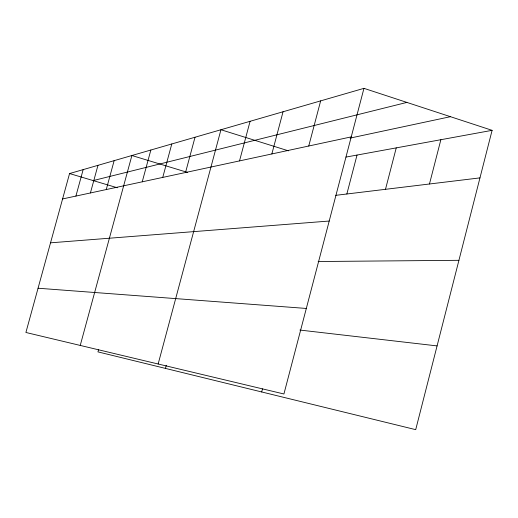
<?xml version="1.0" encoding="UTF-8"?>
<svg xmlns="http://www.w3.org/2000/svg" width="518" height="518" viewBox="0 0 518 518"><rect width="100%" height="100%" fill="white"/><g stroke="black" fill="none" stroke-linecap="round" stroke-linejoin="round"><path stroke-width="0.78" d="M363.953 88.345L283.922 393.984L25.9 332.478L69.561 173.556L363.953 88.345L492.1 130.335L415.708 429.655L97.954 351.884L98.575 349.579M429.467 183.994L440.87 139.711M385.489 189.316L396.244 147.883M346.853 193.997L357.025 155.063M308.747 146.018L320.655 100.88M261.681 391.958L262.496 388.856M271.853 153.95L283.048 111.765M239.523 160.904L250.084 121.303M185.528 172.513L195.021 137.244M158.145 364.005L220.953 129.74L288.468 150.848M165.449 368.402L166.284 365.281M162.749 177.409L171.788 143.965M106.261 189.549L114.148 160.651M80.238 345.428L131.896 155.517L187.49 172.397M142.236 181.818L150.855 150.026M75.906 196.076L83.158 169.619M90.41 192.961L97.967 165.333M93.175 180.588L406.883 102.409M62.587 198.944L351.243 136.881M350.077 138.105L450.446 116.686M345.972 157.083L492.1 130.335M335.709 195.344L479.966 177.881M50.531 242.825L329.208 221.037M318.13 261.519L458.929 260.308M38.06 288.228L306.319 308.45M299.909 330.063L437.082 345.907M69.561 173.556L117.321 187.769"/></g></svg>
